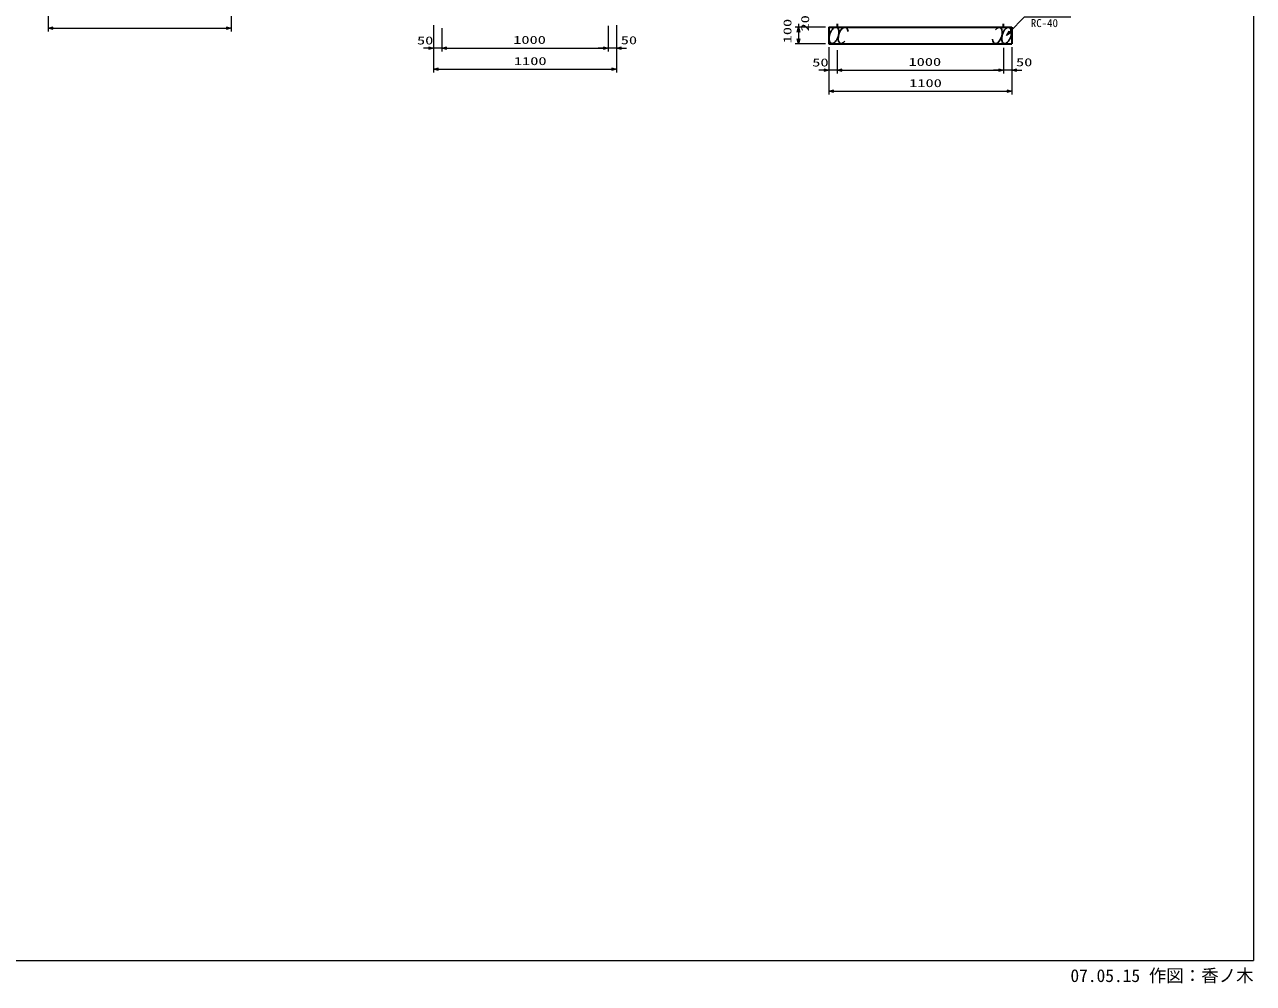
# Model space of a CAD drawing. Units: millimetres on the paper. Extents: x 15 to 1219, y 8 to 859.
# Drawn here: x 849.4 to 1218.7, y 8.2 to 296.5 of the extents above; entities that cross this region are included whole.
import ezdxf
from ezdxf.enums import TextEntityAlignment as Align

# ---------------------------------------------------------------- set-up
doc = ezdxf.new("R2010")
doc.units = ezdxf.units.MM
for name, color, linetype, lineweight in [('D-STR-DIM（寸法）', 7, 'Continuous', 13), ('D-STR-DIM（寸法）2', 7, 'Continuous', 13), ('D-STR-HTXT(基礎砕石-旗)', 7, 'Continuous', 13), ('D-STR-STRF(グリ)', 7, 'Continuous', 25), ('D-STR（構造物）', 1, 'Continuous', 35)]:
    doc.layers.add(name, color=color, linetype=linetype, lineweight=lineweight)
doc.styles.add('ＭＳ ゴシック', font='')
doc.styles.get('ＭＳ ゴシック').set_extended_font_data('MS Gothic')

# ---------------------------------------------------------------- blocks, each defined once
blk = doc.blocks.new('_Open30')
at = {"color": 7, "linetype": 'Continuous', "lineweight": 13}
for p, q in [((-1, 0.2679), (0, 0)), ((0, 0), (-1, -0.2679)), ((0, 0), (-1, 0))]:
    blk.add_line(p, q, dxfattribs=at)

msp = doc.modelspace()

# ---------------------------------------------------------------- linework, layer by layer
at = {"layer": 'D-STR-DIM（寸法）', "color": 2}
for p in [(1218.693, 858.587), (15.075, 15.004)]:
    msp.add_line(p, (1218.693, 15.004), dxfattribs=at)
at = {"layer": 'D-STR-DIM（寸法）'}
for p, q in [((1024.77, 296.135), (1024.77, 288.403)), ((1024.77, 296.135), (1024.77, 288.403)), ((1027.27, 296.135), (1027.27, 288.403)), ((1090.065, 295.711), (1080.983, 295.711)), ((1090.065, 295.711), (1080.983, 295.711)), ((1081.983, 296.711), (1081.983, 295.711)), ((974.77, 295.388), (974.77, 288.403)), ((974.77, 294.388), (974.77, 288.403)), ((1081.983, 294.211), (1081.983, 292.711)), ((1081.983, 294.211), (1081.983, 292.211)), ((974.77, 289.403), (972.27, 289.403)), ((976.27, 289.403), (977.77, 289.403)), ((976.27, 289.403), (1023.27, 289.403)), ((1023.27, 289.403), (1021.77, 289.403)), ((1027.27, 289.403), (1024.77, 289.403)), ((1028.77, 289.403), (1030.27, 289.403)), ((1090.065, 290.711), (1080.983, 290.711)), ((1093.565, 288.765), (1093.565, 281.78)), ((1143.565, 289.512), (1143.565, 281.78)), ((1143.565, 289.512), (1143.565, 281.78)), ((1146.065, 289.512), (1146.065, 281.78)), ((1093.565, 287.765), (1093.565, 281.78)), ((1093.565, 282.78), (1091.065, 282.78)), ((1095.065, 282.78), (1096.565, 282.78)), ((1095.065, 282.78), (1142.065, 282.78)), ((1142.065, 282.78), (1140.565, 282.78)), ((1146.065, 282.78), (1143.565, 282.78)), ((1147.565, 282.78), (1149.065, 282.78))]:
    msp.add_line(p, q, dxfattribs=at)
at = {"layer": 'D-STR-DIM（寸法）2'}
for p, q in [((972.27, 296.135), (972.27, 288.403)), ((974.77, 294.388), (974.77, 288.403)), ((970.77, 289.403), (969.27, 289.403)), ((974.77, 289.403), (972.27, 289.403)), ((976.27, 289.403), (977.77, 289.403)), ((1091.065, 289.512), (1091.065, 281.78)), ((1093.565, 287.765), (1093.565, 281.78)), ((1089.565, 282.78), (1088.065, 282.78)), ((1093.565, 282.78), (1091.065, 282.78)), ((1095.065, 282.78), (1096.565, 282.78))]:
    msp.add_line(p, q, dxfattribs=at)
at = {"layer": 'D-STR-HTXT(基礎砕石-旗)'}
msp.add_lwpolyline([(1163.857, 298.645), (1149.753, 298.645), (1145.531, 294.267)], dxfattribs=at)
at = {"layer": 'D-STR-STRF(グリ)'}
for centre, major_axis in [((1092.641, 293.235), (0.79, 2.421)), ((1144.49, 293.188), (-0.79, -2.421))]:
    msp.add_ellipse(centre, major_axis=major_axis, ratio=0.5139, dxfattribs=at)
for centre, start_param, end_param in [((1095.381, 293.235), 5.3575563, 10.3750652), ((1141.749, 293.188), 2.2159636, 7.2334726)]:
    msp.add_ellipse(centre, major_axis=(0.79, 2.421), ratio=0.5139, start_param=start_param, end_param=end_param, dxfattribs=at)
at = {"layer": 'D-STR（構造物）', "lineweight": 13}
for p, q in [((856.437, 308.689), (856.437, 294.385)), ((911.437, 308.689), (911.437, 294.385)), ((972.27, 296.334), (972.27, 282.03)), ((1027.27, 296.334), (1027.27, 282.03)), ((857.937, 295.385), (909.937, 295.385)), ((1091.065, 289.711), (1091.065, 275.407)), ((1146.065, 289.711), (1146.065, 275.407)), ((973.77, 283.03), (1025.77, 283.03)), ((1092.565, 276.407), (1144.565, 276.407))]:
    msp.add_line(p, q, dxfattribs=at)
at = {"layer": 'D-STR（構造物）'}
for p, q in [((1091.065, 295.711), (1146.065, 295.711)), ((1091.065, 295.711), (1091.065, 290.711)), ((1091.065, 295.711), (1146.065, 295.711)), ((1093.565, 296.711), (1093.565, 295.711)), ((1143.465, 296.711), (1143.465, 295.711)), ((1146.065, 295.711), (1146.065, 290.711)), ((1091.065, 290.711), (1146.065, 290.711))]:
    msp.add_line(p, q, dxfattribs=at)

# ---------------------------------------------------------------- block references
at = {"layer": 'D-STR-DIM（寸法）', "xscale": 1.5, "yscale": 1.5}
for p, rotation in [((1081.983, 295.711), 90), ((1081.983, 295.711), 90), ((1081.983, 290.711), 270), ((974.77, 289.403), 180), ((974.77, 289.403), 180), ((1027.27, 289.403), 180), ((1093.565, 282.78), 180), ((1093.565, 282.78), 180), ((1146.065, 282.78), 180)]:
    msp.add_blockref('_Open30', p, dxfattribs=dict(at, rotation=rotation))
for p in [(1024.77, 289.403), (1024.77, 289.403), (1143.565, 282.78), (1143.565, 282.78)]:
    msp.add_blockref('_Open30', p, dxfattribs=at)
at = {"layer": 'D-STR-DIM（寸法）2', "xscale": 1.5, "yscale": 1.5}
for p in [(972.27, 289.403), (1091.065, 282.78)]:
    msp.add_blockref('_Open30', p, dxfattribs=at)
at = {"layer": 'D-STR-DIM（寸法）2', "xscale": 1.5, "yscale": 1.5, "rotation": 180}
for p in [(974.77, 289.403), (1093.565, 282.78)]:
    msp.add_blockref('_Open30', p, dxfattribs=at)
at = {"layer": 'D-STR-HTXT(基礎砕石-旗)', "xscale": 1.5, "yscale": 1.5, "rotation": 226.03519}
msp.add_blockref('_Open30', (1144.49, 293.188), dxfattribs=at)
at = {"layer": 'D-STR（構造物）', "xscale": 1.5, "yscale": 1.5, "rotation": 180}
for p in [(856.437, 295.385), (972.27, 283.03), (1091.065, 276.407)]:
    msp.add_blockref('_Open30', p, dxfattribs=at)
at = {"layer": 'D-STR（構造物）', "xscale": 1.5, "yscale": 1.5}
for p in [(911.437, 295.385), (1027.27, 283.03), (1146.065, 276.407)]:
    msp.add_blockref('_Open30', p, dxfattribs=at)

# ---------------------------------------------------------------- texts
at = {"layer": 'D-STR-DIM（寸法）', "style": 'ＭＳ ゴシック', "width": 1.5}
for s, p in [('100', (1080.564, 290.831)), ('20', (1085.883, 294.38))]:
    msp.add_text(s, height=2.405, rotation=90, dxfattribs=at).set_placement(p, align=Align.BOTTOM_LEFT)
for s, p in [('1000', (996.228, 289.94)), ('50', (1028.546, 289.838)), ('1000', (1115.024, 283.317)), ('50', (1147.342, 283.215))]:
    msp.add_text(s, height=2.405, dxfattribs=at).set_placement(p, align=Align.BOTTOM_LEFT)
at = {"layer": 'D-STR-DIM（寸法）2', "style": 'ＭＳ ゴシック', "width": 1.5}
for p in [(967.306, 289.768), (1086.102, 283.145)]:
    msp.add_text('50', height=2.405, dxfattribs=at).set_placement(p, align=Align.BOTTOM_LEFT)
at = {"layer": 'D-STR-DIM（寸法）2', "style": 'ＭＳ ゴシック'}
msp.add_text('07.05.15 作図：香ノ木', height=3.848, dxfattribs=at).set_placement((1163.697, 7.422), align=Align.BOTTOM_LEFT)
at = {"layer": 'D-STR-HTXT(基礎砕石-旗)', "style": 'ＭＳ ゴシック'}
msp.add_text('RC-40', height=2.405, dxfattribs=at).set_placement((1151.777, 294.994), align=Align.BOTTOM_LEFT)
at = {"layer": 'D-STR（構造物）', "style": 'ＭＳ ゴシック', "width": 1.5}
for p in [(996.436, 283.567), (1115.232, 276.945)]:
    msp.add_text('1100', height=2.405, dxfattribs=at).set_placement(p, align=Align.BOTTOM_LEFT)

doc.saveas('drawing.dxf')
